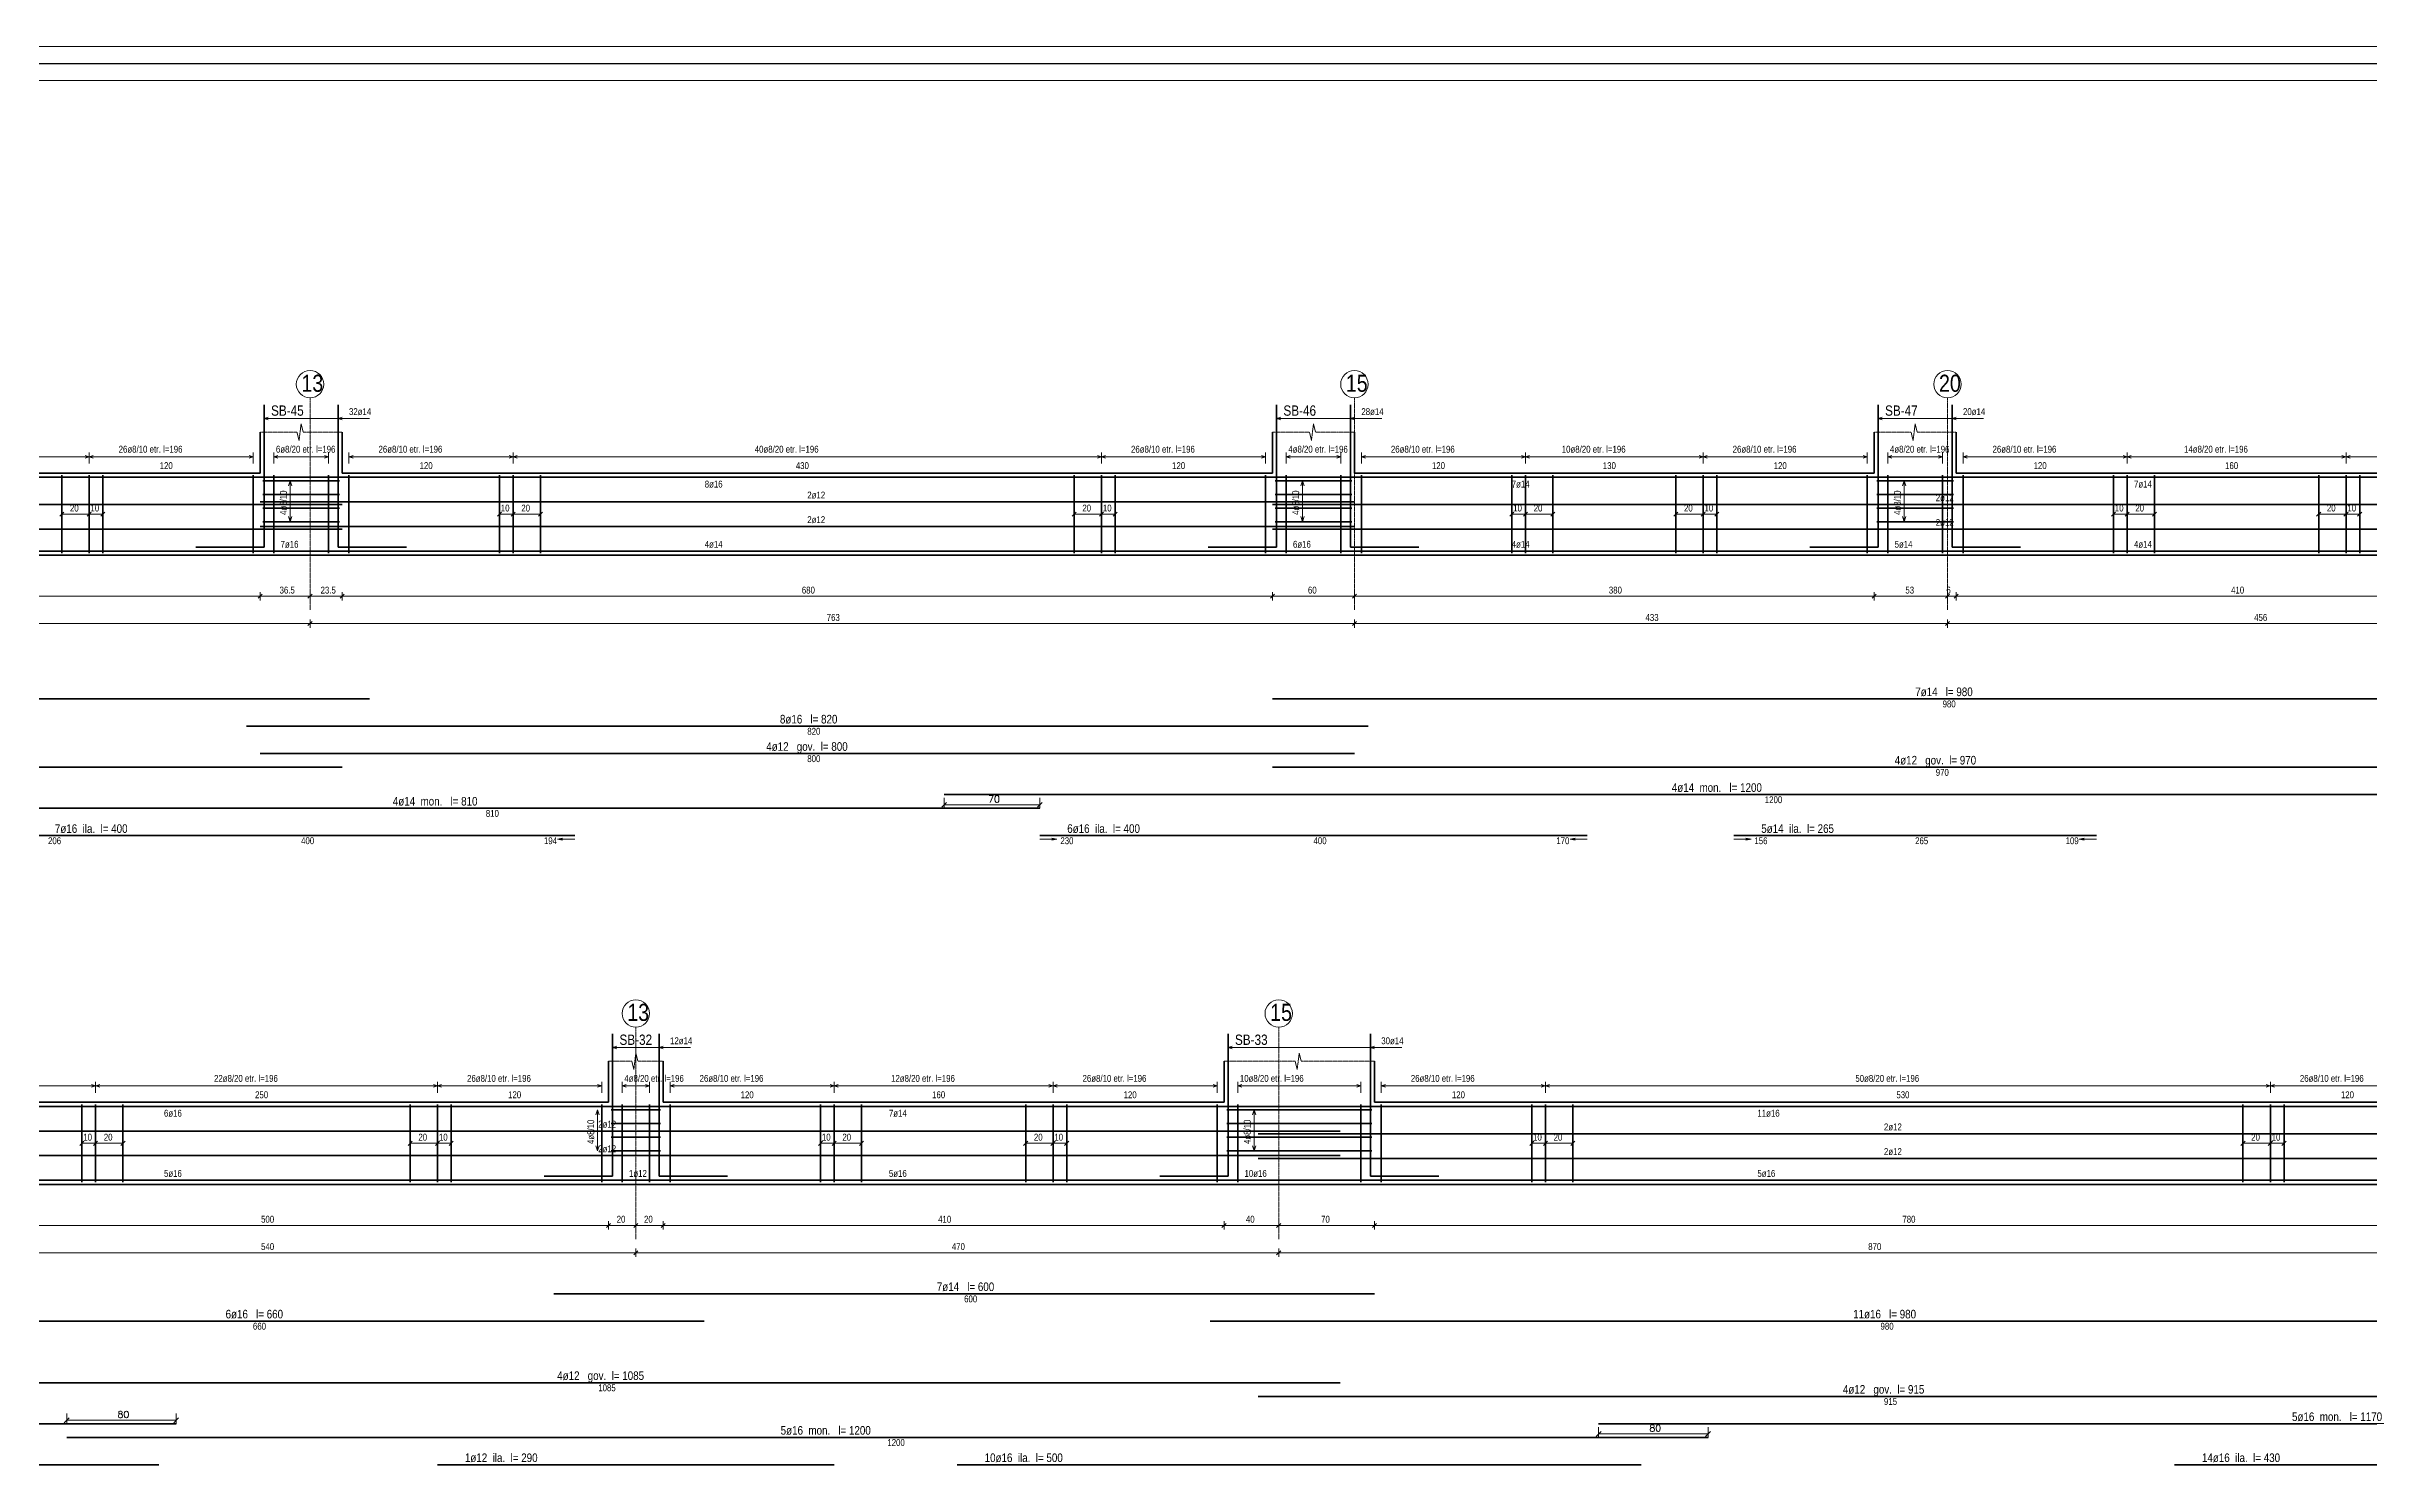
# Model space of a CAD drawing. Header units: millimetres. Extents: x -267 to 94375, y 6431 to 10838.
# Drawn here: x 15803 to 19200, y 8657 to 10732 of the extents above; entities that cross this region are included whole.
import ezdxf

# ---------------------------------------------------------------- set-up
doc = ezdxf.new("R2010")
doc.units = ezdxf.units.MM
doc.header["$LTSCALE"] = 0.0001
doc.linetypes.add('DASHED', pattern=[19.05, 12.7, -6.35])
for name, color, linetype, lineweight in [('AKS BALONU (BEYKENT)', 7, 'Continuous', 20), ('AKS CIZGISI (BEYKENT)', 252, 'DASHED', 20), ('AKS NO (BEYKENT)', 3, 'Continuous', 20), ('DIM_LAY', 8, 'Continuous', 20), ('DONATI (BEYKENT)', 4, 'Continuous', 35), ('DONATI YAZISI (BEYKENT)', 3, 'Continuous', 20), ('FILIZ (BEYKENT)', 60, 'Continuous', 20), ('I.DONATI OKU (BEYKENT)', 160, 'Continuous', 20), ('KESIT SINIRI (BEYKENT)', 241, 'DASHED', 20), ('KOLON ISMI (BEYKENT)', 91, 'Continuous', 20), ('OLCU (BEYKENT)', 14, 'Continuous', 20), ('OLCU YAZISI (BEYKENT)', 7, 'Continuous', 20), ('REBAR_DET2', 1, 'Continuous', 20), ('SHEETSUMMARY-50', 152, 'Continuous', 20), ('SheetView', 40, 'Continuous', 20), ('SheetViewOut', 231, 'Continuous', 20), ('TEMEL (BEYKENT)', 2, 'Continuous', 35)]:
    doc.layers.add(name, color=color, linetype=linetype, lineweight=lineweight)
doc.styles.add('OLCU (BEYKENT)', font='')
doc.styles.add('stastyle', font='RomanSTA.ttf')
doc.styles.add('YAZI (BEYKENT)', font='')
doc.styles.get('OLCU (BEYKENT)').set_extended_font_data('Bahnschrift Light Condensed')
doc.styles.get('YAZI (BEYKENT)').set_extended_font_data('Bahnschrift Light Condensed')

msp = doc.modelspace()

# ---------------------------------------------------------------- linework, layer by layer
at = {"layer": 'AKS BALONU (BEYKENT)'}
for centre in [(16188.31, 10237.83), (17715.45, 10237.83), (18582.79, 10237.83), (16664.79, 9317.83), (17604.79, 9317.83)]:
    msp.add_circle(centre, 20, dxfattribs=at)
at = {"layer": 'AKS CIZGISI (BEYKENT)'}
for p, q in [((16188.31, 10217.83), (16188.31, 9907.83)), ((17715.45, 10217.83), (17715.45, 9907.83)), ((18582.79, 10217.83), (18582.79, 9907.83)), ((16664.79, 9297.83), (16664.79, 8987.83)), ((17604.79, 9297.83), (17604.79, 8987.83))]:
    msp.add_line(p, q, dxfattribs=at)
at = {"layer": 'DONATI (BEYKENT)'}
for p, q in [((16121.31, 9999.83), (16121.31, 10207.83)), ((16229.31, 9999.83), (16229.31, 10207.83)), ((17601.65, 9999.83), (17601.65, 10207.83)), ((17709.65, 9999.83), (17709.65, 10207.83)), ((18481.39, 9999.83), (18481.39, 10207.83)), ((18589.39, 9999.83), (18589.39, 10207.83)), ((9211.45, 10101.83), (21985.44, 10101.83)), ((15825.31, 10104.83), (15825.31, 9990.83)), ((15865.31, 10104.83), (15865.31, 9990.83)), ((15885.31, 10104.83), (15885.31, 9990.83)), ((16105.31, 10104.83), (16105.31, 9990.83)), ((16119.31, 10096.83), (16231.31, 10096.83)), ((16135.31, 10104.83), (16135.31, 9990.83)), ((16215.31, 10104.83), (16215.31, 9990.83)), ((16245.31, 10104.83), (16245.31, 9990.83)), ((16465.31, 10104.83), (16465.31, 9990.83)), ((16485.31, 10104.83), (16485.31, 9990.83)), ((16525.31, 10104.83), (16525.31, 9990.83)), ((17305.65, 10104.83), (17305.65, 9990.83)), ((17345.65, 10104.83), (17345.65, 9990.83)), ((17365.65, 10104.83), (17365.65, 9990.83)), ((17585.65, 10104.83), (17585.65, 9990.83)), ((17599.65, 10096.83), (17711.65, 10096.83)), ((17615.65, 10104.83), (17615.65, 9990.83)), ((17695.65, 10104.83), (17695.65, 9990.83)), ((17725.65, 10104.83), (17725.65, 9990.83)), ((17945.65, 10104.83), (17945.65, 9990.83)), ((17965.65, 10104.83), (17965.65, 9990.83)), ((18005.65, 10104.83), (18005.65, 9990.83)), ((18185.39, 10104.83), (18185.39, 9990.83)), ((18225.39, 10104.83), (18225.39, 9990.83)), ((18245.39, 10104.83), (18245.39, 9990.83)), ((18465.39, 10104.83), (18465.39, 9990.83)), ((18479.39, 10096.83), (18591.39, 10096.83)), ((18495.39, 10104.83), (18495.39, 9990.83)), ((18575.39, 10104.83), (18575.39, 9990.83)), ((18605.39, 10104.83), (18605.39, 9990.83)), ((18825.39, 10104.83), (18825.39, 9990.83)), ((18845.39, 10104.83), (18845.39, 9990.83)), ((18885.39, 10104.83), (18885.39, 9990.83)), ((19125.45, 10104.83), (19125.45, 9990.83)), ((19165.45, 10104.83), (19165.45, 9990.83)), ((19185.45, 10104.83), (19185.45, 9990.83)), ((14165.65, 10061.83), (16235.31, 10061.83)), ((16115.31, 10065.83), (17715.65, 10065.83)), ((16119.31, 10076.83), (16231.31, 10076.83)), ((16119.31, 10056.83), (16231.31, 10056.83)), ((17595.65, 10061.83), (19535.45, 10061.83)), ((17599.65, 10076.83), (17711.65, 10076.83)), ((17599.65, 10056.83), (17711.65, 10056.83)), ((18479.39, 10076.83), (18591.39, 10076.83)), ((18479.39, 10056.83), (18591.39, 10056.83)), ((14165.65, 10025.83), (16235.31, 10025.83)), ((16115.31, 10029.83), (17715.65, 10029.83)), ((16119.31, 10036.83), (16231.31, 10036.83)), ((17595.65, 10025.83), (19535.45, 10025.83)), ((17599.65, 10036.83), (17711.65, 10036.83)), ((18479.39, 10036.83), (18591.39, 10036.83)), ((9211.45, 9993.83), (21985.44, 9993.83)), ((16021.31, 9999.83), (16121.31, 9999.83)), ((16329.31, 9999.83), (16229.31, 9999.83)), ((17501.65, 9999.83), (17601.65, 9999.83)), ((17809.65, 9999.83), (17709.65, 9999.83)), ((18381.39, 9999.83), (18481.39, 9999.83)), ((18689.39, 9999.83), (18589.39, 9999.83)), ((14165.65, 9777.83), (16275.31, 9777.83)), ((17595.65, 9777.83), (19555.45, 9777.83)), ((16095.31, 9737.83), (17735.65, 9737.83)), ((16115.31, 9697.83), (17715.65, 9697.83)), ((14165.65, 9677.83), (16235.31, 9677.83)), ((17595.65, 9677.83), (19535.45, 9677.83)), ((15635.23, 9617.83), (17255.57, 9617.83)), ((17115.57, 9637.83), (19515.57, 9637.83)), ((15775.23, 9577.83), (16575.4, 9577.83)), ((17255.57, 9577.83), (18055.73, 9577.83)), ((18270.38, 9577.83), (18800.41, 9577.83)), ((16630.79, 9079.83), (16630.79, 9287.83)), ((16698.79, 9079.83), (16698.79, 9287.83)), ((17530.79, 9079.83), (17530.79, 9287.83)), ((17738.79, 9079.83), (17738.79, 9287.83)), ((9211.45, 9181.83), (21874.78, 9181.83)), ((15854.79, 9184.83), (15854.79, 9070.83)), ((15874.79, 9184.83), (15874.79, 9070.83)), ((15914.79, 9184.83), (15914.79, 9070.83)), ((16334.79, 9184.83), (16334.79, 9070.83)), ((16374.79, 9184.83), (16374.79, 9070.83)), ((16394.79, 9184.83), (16394.79, 9070.83)), ((16614.79, 9184.83), (16614.79, 9070.83)), ((16628.79, 9176.83), (16700.79, 9176.83)), ((16644.79, 9184.83), (16644.79, 9070.83)), ((16684.79, 9184.83), (16684.79, 9070.83)), ((16714.79, 9184.83), (16714.79, 9070.83)), ((16934.79, 9184.83), (16934.79, 9070.83)), ((16954.79, 9184.83), (16954.79, 9070.83)), ((16994.79, 9184.83), (16994.79, 9070.83)), ((17234.79, 9184.83), (17234.79, 9070.83)), ((17274.79, 9184.83), (17274.79, 9070.83)), ((17294.79, 9184.83), (17294.79, 9070.83)), ((17514.79, 9184.83), (17514.79, 9070.83)), ((17528.79, 9176.83), (17740.79, 9176.83)), ((17544.79, 9184.83), (17544.79, 9070.83)), ((17724.79, 9184.83), (17724.79, 9070.83)), ((17754.79, 9184.83), (17754.79, 9070.83)), ((17974.79, 9184.83), (17974.79, 9070.83)), ((17994.79, 9184.83), (17994.79, 9070.83)), ((18034.79, 9184.83), (18034.79, 9070.83)), ((19014.79, 9184.83), (19014.79, 9070.83)), ((19054.79, 9184.83), (19054.79, 9070.83)), ((19074.79, 9184.83), (19074.79, 9070.83)), ((15524.79, 9145.83), (17694.79, 9145.83)), ((16628.79, 9156.83), (16700.79, 9156.83)), ((17528.79, 9156.83), (17740.79, 9156.83)), ((17574.79, 9141.83), (19404.79, 9141.83)), ((15524.79, 9109.83), (17694.79, 9109.83)), ((16628.79, 9136.83), (16700.79, 9136.83)), ((16628.79, 9116.83), (16700.79, 9116.83)), ((17528.79, 9136.83), (17740.79, 9136.83)), ((17528.79, 9116.83), (17740.79, 9116.83)), ((17574.79, 9105.83), (19404.79, 9105.83)), ((9211.45, 9073.83), (21874.78, 9073.83)), ((16530.79, 9079.83), (16630.79, 9079.83)), ((16798.79, 9079.83), (16698.79, 9079.83)), ((17430.79, 9079.83), (17530.79, 9079.83)), ((17838.79, 9079.83), (17738.79, 9079.83)), ((16544.79, 8907.83), (17744.79, 8907.83)), ((15444.99, 8867.83), (16764.79, 8867.83)), ((17504.79, 8867.83), (19464.79, 8867.83)), ((15524.79, 8777.83), (17694.79, 8777.83)), ((17574.79, 8757.83), (19404.79, 8757.83)), ((13592.54, 8717.83), (15992.54, 8717.83)), ((15832.54, 8697.83), (18232.54, 8697.83)), ((18072.54, 8717.83), (20412.44, 8717.83)), ((15202.34, 8657.83), (15967.24, 8657.83)), ((16374.79, 8657.83), (16954.79, 8657.83)), ((17134.79, 8657.83), (18134.79, 8657.83)), ((18914.79, 8657.83), (19774.79, 8657.83))]:
    msp.add_line(p, q, dxfattribs=at)
at = {"layer": 'I.DONATI OKU (BEYKENT)'}
for p, q in [((16121.31, 10187.83), (16127.31, 10189.83)), ((16121.31, 10187.83), (16275.31, 10187.83)), ((16121.31, 10187.83), (16127.31, 10185.83)), ((16229.31, 10187.83), (16235.31, 10189.83)), ((16229.31, 10187.83), (16235.31, 10185.83)), ((17601.65, 10187.83), (17607.65, 10189.83)), ((17601.65, 10187.83), (17755.65, 10187.83)), ((17601.65, 10187.83), (17607.65, 10185.83)), ((17709.65, 10187.83), (17715.65, 10189.83)), ((17709.65, 10187.83), (17715.65, 10185.83)), ((18481.39, 10187.83), (18487.39, 10189.83)), ((18481.39, 10187.83), (18635.39, 10187.83)), ((18481.39, 10187.83), (18487.39, 10185.83)), ((18589.39, 10187.83), (18595.39, 10189.83)), ((18589.39, 10187.83), (18595.39, 10185.83)), ((15165.31, 10131.83), (16105.31, 10131.83)), ((15859.31, 10133.83), (15871.31, 10129.83)), ((15859.31, 10129.83), (15871.31, 10133.83)), ((15865.31, 10137.83), (15865.31, 10121.83)), ((16105.31, 10131.83), (16099.31, 10133.83)), ((16105.31, 10131.83), (16099.31, 10129.83)), ((16105.31, 10137.83), (16105.31, 10121.83)), ((16135.31, 10137.83), (16135.31, 10121.83)), ((16135.31, 10131.83), (16141.31, 10133.83)), ((16135.31, 10131.83), (16215.31, 10131.83)), ((16135.31, 10131.83), (16141.31, 10129.83)), ((16215.31, 10131.83), (16209.31, 10133.83)), ((16215.31, 10131.83), (16209.31, 10129.83)), ((16215.31, 10137.83), (16215.31, 10121.83)), ((16245.31, 10137.83), (16245.31, 10121.83)), ((16245.31, 10131.83), (16251.31, 10133.83)), ((16245.31, 10131.83), (17585.65, 10131.83)), ((16245.31, 10131.83), (16251.31, 10129.83)), ((16479.31, 10133.83), (16491.31, 10129.83)), ((16479.31, 10129.83), (16491.31, 10133.83)), ((16485.31, 10137.83), (16485.31, 10121.83)), ((17339.65, 10133.83), (17351.65, 10129.83)), ((17339.65, 10129.83), (17351.65, 10133.83)), ((17345.65, 10137.83), (17345.65, 10121.83)), ((17585.65, 10131.83), (17579.65, 10133.83)), ((17585.65, 10131.83), (17579.65, 10129.83)), ((17585.65, 10137.83), (17585.65, 10121.83)), ((17615.65, 10137.83), (17615.65, 10121.83)), ((17615.65, 10131.83), (17621.65, 10133.83)), ((17615.65, 10131.83), (17695.65, 10131.83)), ((17615.65, 10131.83), (17621.65, 10129.83)), ((17695.65, 10131.83), (17689.65, 10133.83)), ((17695.65, 10131.83), (17689.65, 10129.83)), ((17695.65, 10137.83), (17695.65, 10121.83)), ((17725.65, 10137.83), (17725.65, 10121.83)), ((17725.65, 10131.83), (17731.65, 10133.83)), ((17725.65, 10131.83), (18465.39, 10131.83)), ((17725.65, 10131.83), (17731.65, 10129.83)), ((17959.65, 10133.83), (17971.65, 10129.83)), ((17959.65, 10129.83), (17971.65, 10133.83)), ((17965.65, 10137.83), (17965.65, 10121.83)), ((18219.39, 10133.83), (18231.39, 10129.83)), ((18219.39, 10129.83), (18231.39, 10133.83)), ((18225.39, 10137.83), (18225.39, 10121.83)), ((18465.39, 10131.83), (18459.39, 10133.83)), ((18465.39, 10131.83), (18459.39, 10129.83)), ((18465.39, 10137.83), (18465.39, 10121.83)), ((18495.39, 10137.83), (18495.39, 10121.83)), ((18495.39, 10131.83), (18501.39, 10133.83)), ((18495.39, 10131.83), (18575.39, 10131.83)), ((18495.39, 10131.83), (18501.39, 10129.83)), ((18575.39, 10131.83), (18569.39, 10133.83)), ((18575.39, 10131.83), (18569.39, 10129.83)), ((18575.39, 10137.83), (18575.39, 10121.83)), ((18605.39, 10137.83), (18605.39, 10121.83)), ((18605.39, 10131.83), (18611.39, 10133.83)), ((18605.39, 10131.83), (19405.45, 10131.83)), ((18605.39, 10131.83), (18611.39, 10129.83)), ((18839.39, 10133.83), (18851.39, 10129.83)), ((18839.39, 10129.83), (18851.39, 10133.83)), ((18845.39, 10137.83), (18845.39, 10121.83)), ((19159.45, 10133.83), (19171.45, 10129.83)), ((19159.45, 10129.83), (19171.45, 10133.83)), ((19165.45, 10137.83), (19165.45, 10121.83)), ((16159.31, 10096.83), (16156.81, 10089.33)), ((16159.31, 10096.83), (16159.31, 10036.83)), ((16159.31, 10096.83), (16161.81, 10089.33)), ((17639.65, 10096.83), (17637.15, 10089.33)), ((17639.65, 10096.83), (17639.65, 10036.83)), ((17639.65, 10096.83), (17642.15, 10089.33)), ((18519.39, 10096.83), (18516.89, 10089.33)), ((18519.39, 10096.83), (18519.39, 10036.83)), ((18519.39, 10096.83), (18521.89, 10089.33)), ((16159.31, 10036.83), (16156.81, 10044.33)), ((16159.31, 10036.83), (16161.81, 10044.33)), ((17639.65, 10036.83), (17637.15, 10044.33)), ((17639.65, 10036.83), (17642.15, 10044.33)), ((18519.39, 10036.83), (18516.89, 10044.33)), ((18519.39, 10036.83), (18521.89, 10044.33)), ((16630.79, 9267.83), (16636.79, 9269.83)), ((16630.79, 9267.83), (16744.79, 9267.83)), ((16630.79, 9267.83), (16636.79, 9265.83)), ((16698.79, 9267.83), (16704.79, 9269.83)), ((16698.79, 9267.83), (16704.79, 9265.83)), ((17530.79, 9267.83), (17536.79, 9269.83)), ((17530.79, 9267.83), (17784.79, 9267.83)), ((17530.79, 9267.83), (17536.79, 9265.83)), ((17738.79, 9267.83), (17744.79, 9269.83)), ((17738.79, 9267.83), (17744.79, 9265.83)), ((15634.79, 9211.83), (16614.79, 9211.83)), ((15868.79, 9213.83), (15880.79, 9209.83)), ((15868.79, 9209.83), (15880.79, 9213.83)), ((15874.79, 9217.83), (15874.79, 9201.83)), ((16368.79, 9213.83), (16380.79, 9209.83)), ((16368.79, 9209.83), (16380.79, 9213.83)), ((16374.79, 9217.83), (16374.79, 9201.83)), ((16614.79, 9211.83), (16608.79, 9213.83)), ((16614.79, 9211.83), (16608.79, 9209.83)), ((16614.79, 9217.83), (16614.79, 9201.83)), ((16644.79, 9217.83), (16644.79, 9201.83)), ((16644.79, 9211.83), (16650.79, 9213.83)), ((16644.79, 9211.83), (16684.79, 9211.83)), ((16644.79, 9211.83), (16650.79, 9209.83)), ((16684.79, 9211.83), (16678.79, 9213.83)), ((16684.79, 9211.83), (16678.79, 9209.83)), ((16684.79, 9217.83), (16684.79, 9201.83)), ((16714.79, 9217.83), (16714.79, 9201.83)), ((16714.79, 9211.83), (16720.79, 9213.83)), ((16714.79, 9211.83), (17514.79, 9211.83)), ((16714.79, 9211.83), (16720.79, 9209.83)), ((16948.79, 9213.83), (16960.79, 9209.83)), ((16948.79, 9209.83), (16960.79, 9213.83)), ((16954.79, 9217.83), (16954.79, 9201.83)), ((17268.79, 9213.83), (17280.79, 9209.83)), ((17268.79, 9209.83), (17280.79, 9213.83)), ((17274.79, 9217.83), (17274.79, 9201.83)), ((17514.79, 9211.83), (17508.79, 9213.83)), ((17514.79, 9211.83), (17508.79, 9209.83)), ((17514.79, 9217.83), (17514.79, 9201.83)), ((17544.79, 9217.83), (17544.79, 9201.83)), ((17544.79, 9211.83), (17550.79, 9213.83)), ((17544.79, 9211.83), (17724.79, 9211.83)), ((17544.79, 9211.83), (17550.79, 9209.83)), ((17724.79, 9211.83), (17718.79, 9213.83)), ((17724.79, 9211.83), (17718.79, 9209.83)), ((17724.79, 9217.83), (17724.79, 9201.83)), ((17754.79, 9217.83), (17754.79, 9201.83)), ((17754.79, 9211.83), (17760.79, 9213.83)), ((17754.79, 9211.83), (19294.79, 9211.83)), ((17754.79, 9211.83), (17760.79, 9209.83)), ((17988.79, 9213.83), (18000.79, 9209.83)), ((17988.79, 9209.83), (18000.79, 9213.83)), ((17994.79, 9217.83), (17994.79, 9201.83)), ((19048.79, 9213.83), (19060.79, 9209.83)), ((19048.79, 9209.83), (19060.79, 9213.83)), ((19054.79, 9217.83), (19054.79, 9201.83)), ((16608.79, 9176.83), (16606.29, 9169.33)), ((16608.79, 9176.83), (16608.79, 9116.83)), ((16608.79, 9176.83), (16611.29, 9169.33)), ((17568.79, 9176.83), (17566.29, 9169.33)), ((17568.79, 9176.83), (17568.79, 9116.83)), ((17568.79, 9176.83), (17571.29, 9169.33)), ((16608.79, 9116.83), (16606.29, 9124.33)), ((16608.79, 9116.83), (16611.29, 9124.33)), ((17568.79, 9116.83), (17566.29, 9124.33)), ((17568.79, 9116.83), (17571.29, 9124.33))]:
    msp.add_line(p, q, dxfattribs=at)
at = {"layer": 'KESIT SINIRI (BEYKENT)'}
for p, q in [((16115.31, 10167.83), (16169.31, 10167.83)), ((16169.31, 10167.83), (16172.31, 10155.83)), ((16172.31, 10155.83), (16175.31, 10179.83)), ((16175.31, 10179.83), (16178.31, 10167.83)), ((16178.31, 10167.83), (16235.31, 10167.83)), ((17595.65, 10167.83), (17649.65, 10167.83)), ((17649.65, 10167.83), (17652.65, 10155.83)), ((17652.65, 10155.83), (17655.65, 10179.83)), ((17655.65, 10179.83), (17658.65, 10167.83)), ((17658.65, 10167.83), (17715.65, 10167.83)), ((18475.39, 10167.83), (18529.39, 10167.83)), ((18529.39, 10167.83), (18532.39, 10155.83)), ((18532.39, 10155.83), (18535.39, 10179.83)), ((18535.39, 10179.83), (18538.39, 10167.83)), ((18538.39, 10167.83), (18595.39, 10167.83)), ((16624.79, 9247.83), (16658.79, 9247.83)), ((16658.79, 9247.83), (16661.79, 9235.83)), ((16661.79, 9235.83), (16664.79, 9259.83)), ((16664.79, 9259.83), (16667.79, 9247.83)), ((16667.79, 9247.83), (16704.79, 9247.83)), ((17524.79, 9247.83), (17628.79, 9247.83)), ((17628.79, 9247.83), (17631.79, 9235.83)), ((17631.79, 9235.83), (17634.79, 9259.83)), ((17634.79, 9259.83), (17637.79, 9247.83)), ((17637.79, 9247.83), (17744.79, 9247.83))]:
    msp.add_line(p, q, dxfattribs=at)
at = {"layer": 'OLCU (BEYKENT)'}
for p, q in [((15828.31, 10050.83), (15822.31, 10044.83)), ((15825.31, 10053.83), (15825.31, 10041.83)), ((15825.31, 10047.83), (15885.31, 10047.83)), ((15868.31, 10050.83), (15862.31, 10044.83)), ((15865.31, 10053.83), (15865.31, 10041.83)), ((15882.31, 10044.83), (15888.31, 10050.83)), ((16468.31, 10050.83), (16462.31, 10044.83)), ((16465.31, 10053.83), (16465.31, 10041.83)), ((16465.31, 10047.83), (16525.31, 10047.83)), ((16488.31, 10050.83), (16482.31, 10044.83)), ((16485.31, 10053.83), (16485.31, 10041.83)), ((16522.31, 10044.83), (16528.31, 10050.83)), ((17308.65, 10050.83), (17302.65, 10044.83)), ((17305.65, 10053.83), (17305.65, 10041.83)), ((17305.65, 10047.83), (17365.65, 10047.83)), ((17348.65, 10050.83), (17342.65, 10044.83)), ((17345.65, 10053.83), (17345.65, 10041.83)), ((17362.65, 10044.83), (17368.65, 10050.83)), ((17948.65, 10050.83), (17942.65, 10044.83)), ((17945.65, 10053.83), (17945.65, 10041.83)), ((17945.65, 10047.83), (18005.65, 10047.83)), ((17968.65, 10050.83), (17962.65, 10044.83)), ((17965.65, 10053.83), (17965.65, 10041.83)), ((18002.65, 10044.83), (18008.65, 10050.83)), ((18188.39, 10050.83), (18182.39, 10044.83)), ((18185.39, 10053.83), (18185.39, 10041.83)), ((18185.39, 10047.83), (18245.39, 10047.83)), ((18228.39, 10050.83), (18222.39, 10044.83)), ((18225.39, 10053.83), (18225.39, 10041.83)), ((18242.39, 10044.83), (18248.39, 10050.83)), ((18828.39, 10050.83), (18822.39, 10044.83)), ((18825.39, 10053.83), (18825.39, 10041.83)), ((18825.39, 10047.83), (18885.39, 10047.83)), ((18848.39, 10050.83), (18842.39, 10044.83)), ((18845.39, 10053.83), (18845.39, 10041.83)), ((18882.39, 10044.83), (18888.39, 10050.83)), ((19128.45, 10050.83), (19122.45, 10044.83)), ((19125.45, 10053.83), (19125.45, 10041.83)), ((19125.45, 10047.83), (19185.45, 10047.83)), ((19168.45, 10050.83), (19162.45, 10044.83)), ((19165.45, 10053.83), (19165.45, 10041.83)), ((19182.45, 10044.83), (19188.45, 10050.83)), ((14285.65, 9927.83), (17715.45, 9927.83)), ((16118.31, 9930.83), (16112.31, 9924.83)), ((16115.31, 9933.83), (16115.31, 9921.83)), ((16191.31, 9930.83), (16185.31, 9924.83)), ((16188.31, 9933.83), (16188.31, 9921.83)), ((16238.31, 9930.83), (16232.31, 9924.83)), ((16235.31, 9933.83), (16235.31, 9921.83)), ((17598.65, 9930.83), (17592.65, 9924.83)), ((17595.65, 9933.83), (17595.65, 9921.83)), ((17718.65, 9930.83), (17712.65, 9924.83)), ((17715.65, 9933.83), (17715.65, 9921.83)), ((17715.65, 9927.83), (21285.45, 9927.83)), ((18478.39, 9930.83), (18472.39, 9924.83)), ((18475.39, 9933.83), (18475.39, 9921.83)), ((18585.79, 9930.83), (18579.79, 9924.83)), ((18582.79, 9933.83), (18582.79, 9921.83)), ((18598.39, 9930.83), (18592.39, 9924.83)), ((18595.39, 9933.83), (18595.39, 9921.83)), ((9205.45, 9887.83), (21987.44, 9887.83)), ((16191.31, 9890.83), (16185.31, 9884.83)), ((16188.31, 9893.83), (16188.31, 9881.83)), ((17718.45, 9890.83), (17712.45, 9884.83)), ((17715.45, 9893.83), (17715.45, 9881.83)), ((18585.79, 9890.83), (18579.79, 9884.83)), ((18582.79, 9893.83), (18582.79, 9881.83)), ((17112.03, 9619.29), (17119.09, 9626.37)), ((17115.57, 9617.83), (17115.56, 9632.83)), ((17115.57, 9622.83), (17255.57, 9622.83)), ((17252.03, 9619.29), (17259.09, 9626.37)), ((17255.57, 9617.83), (17255.56, 9632.83)), ((15857.79, 9130.83), (15851.79, 9124.83)), ((15854.79, 9133.83), (15854.79, 9121.83)), ((15854.79, 9127.83), (15914.79, 9127.83)), ((15877.79, 9130.83), (15871.79, 9124.83)), ((15874.79, 9133.83), (15874.79, 9121.83)), ((15911.79, 9124.83), (15917.79, 9130.83)), ((16337.79, 9130.83), (16331.79, 9124.83)), ((16334.79, 9133.83), (16334.79, 9121.83)), ((16334.79, 9127.83), (16394.79, 9127.83)), ((16377.79, 9130.83), (16371.79, 9124.83)), ((16374.79, 9133.83), (16374.79, 9121.83)), ((16391.79, 9124.83), (16397.79, 9130.83)), ((16937.79, 9130.83), (16931.79, 9124.83)), ((16934.79, 9133.83), (16934.79, 9121.83)), ((16934.79, 9127.83), (16994.79, 9127.83)), ((16957.79, 9130.83), (16951.79, 9124.83)), ((16954.79, 9133.83), (16954.79, 9121.83)), ((16991.79, 9124.83), (16997.79, 9130.83)), ((17237.79, 9130.83), (17231.79, 9124.83)), ((17234.79, 9133.83), (17234.79, 9121.83)), ((17234.79, 9127.83), (17294.79, 9127.83)), ((17277.79, 9130.83), (17271.79, 9124.83)), ((17274.79, 9133.83), (17274.79, 9121.83)), ((17291.79, 9124.83), (17297.79, 9130.83)), ((17977.79, 9130.83), (17971.79, 9124.83)), ((17974.79, 9133.83), (17974.79, 9121.83)), ((17974.79, 9127.83), (18034.79, 9127.83)), ((17997.79, 9130.83), (17991.79, 9124.83)), ((17994.79, 9133.83), (17994.79, 9121.83)), ((18031.79, 9124.83), (18037.79, 9130.83)), ((19017.79, 9130.83), (19011.79, 9124.83)), ((19014.79, 9133.83), (19014.79, 9121.83)), ((19014.79, 9127.83), (19074.79, 9127.83)), ((19057.79, 9130.83), (19051.79, 9124.83)), ((19054.79, 9133.83), (19054.79, 9121.83)), ((19071.79, 9124.83), (19077.79, 9130.83)), ((14174.99, 9007.83), (17524.79, 9007.83)), ((16627.79, 9010.83), (16621.79, 9004.83)), ((16624.79, 9013.83), (16624.79, 9001.83)), ((16667.79, 9010.83), (16661.79, 9004.83)), ((16664.79, 9013.83), (16664.79, 9001.83)), ((16707.79, 9010.83), (16701.79, 9004.83)), ((16704.79, 9013.83), (16704.79, 9001.83)), ((17527.79, 9010.83), (17521.79, 9004.83)), ((17524.79, 9013.83), (17524.79, 9001.83)), ((17524.79, 9007.83), (20834.79, 9007.83)), ((17607.79, 9010.83), (17601.79, 9004.83)), ((17604.79, 9013.83), (17604.79, 9001.83)), ((17747.79, 9010.83), (17741.79, 9004.83)), ((17744.79, 9013.83), (17744.79, 9001.83)), ((9205.45, 8967.83), (21876.78, 8967.83)), ((16667.79, 8970.83), (16661.79, 8964.83)), ((16664.79, 8973.83), (16664.79, 8961.83)), ((17607.79, 8970.83), (17601.79, 8964.83)), ((17604.79, 8973.83), (17604.79, 8961.83)), ((15832.54, 8717.83), (15832.53, 8732.83)), ((15992.54, 8717.83), (15992.53, 8732.83)), ((15829.01, 8719.29), (15836.07, 8726.37)), ((15832.54, 8722.83), (15992.54, 8722.83)), ((15989.01, 8719.29), (15996.07, 8726.37)), ((18069.01, 8699.29), (18076.07, 8706.37)), ((18072.54, 8697.83), (18072.53, 8712.83)), ((18072.54, 8702.83), (18232.54, 8702.83)), ((18229.01, 8699.29), (18236.07, 8706.37)), ((18232.54, 8697.83), (18232.54, 8712.83))]:
    msp.add_line(p, q, dxfattribs=at)
at = {"layer": 'REBAR_DET2'}
for p, q in [((16550.4, 9572.83), (16557.75, 9574.29)), ((16575.4, 9572.83), (16550.4, 9572.83)), ((16550.4, 9572.83), (16557.75, 9571.37)), ((17255.57, 9572.83), (17280.57, 9572.83)), ((17280.57, 9572.83), (17273.21, 9574.29)), ((17280.57, 9572.83), (17273.21, 9571.37)), ((18030.73, 9572.83), (18038.09, 9574.29)), ((18055.73, 9572.83), (18030.73, 9572.83)), ((18030.73, 9572.83), (18038.09, 9571.37)), ((18270.38, 9572.83), (18295.38, 9572.83)), ((18295.38, 9572.83), (18288.02, 9574.29)), ((18295.38, 9572.83), (18288.02, 9571.37)), ((18775.41, 9572.83), (18782.76, 9574.29)), ((18800.41, 9572.83), (18775.41, 9572.83)), ((18775.41, 9572.83), (18782.76, 9571.37))]:
    msp.add_line(p, q, dxfattribs=at)
at = {"layer": 'SHEETSUMMARY-50', "const_width": 2, "flags": 128}
msp.add_lwpolyline([(9013.61, 6556.81), (39480.33, 6556.81), (39480.33, 10706.81), (9013.61, 10706.81)], close=True, dxfattribs=at)
at = {"layer": 'SheetView'}
msp.add_lwpolyline([(9038.61, 6581.81), (38855.33, 6581.81), (38855.33, 10681.81), (9038.61, 10681.81)], close=True, dxfattribs=at)
at = {"layer": 'SheetViewOut'}
msp.add_lwpolyline([(8988.61, 6531.81), (39505.33, 6531.81), (39505.33, 10731.81), (8988.61, 10731.81)], close=True, dxfattribs=at)
at = {"layer": 'TEMEL (BEYKENT)'}
for p, q in [((16115.31, 10107.83), (16115.31, 10167.83)), ((16235.31, 10167.83), (16235.31, 10107.83)), ((17595.65, 10107.83), (17595.65, 10167.83)), ((17715.65, 10167.83), (17715.65, 10107.83)), ((18475.39, 10107.83), (18475.39, 10167.83)), ((18595.39, 10167.83), (18595.39, 10107.83)), ((15155.31, 10107.83), (16115.31, 10107.83)), ((16235.31, 10107.83), (17595.65, 10107.83)), ((17715.65, 10107.83), (18475.39, 10107.83)), ((18595.39, 10107.83), (19415.45, 10107.83)), ((9205.45, 9987.83), (21987.44, 9987.83)), ((16624.79, 9187.83), (16624.79, 9247.83)), ((16704.79, 9247.83), (16704.79, 9187.83)), ((17524.79, 9187.83), (17524.79, 9247.83)), ((17744.79, 9247.83), (17744.79, 9187.83)), ((15624.79, 9187.83), (16624.79, 9187.83)), ((16704.79, 9187.83), (17524.79, 9187.83)), ((17744.79, 9187.83), (19304.79, 9187.83)), ((9205.45, 9067.83), (21876.78, 9067.83))]:
    msp.add_line(p, q, dxfattribs=at)

# ---------------------------------------------------------------- texts
at = {"layer": 'AKS NO (BEYKENT)', "style": 'YAZI (BEYKENT)'}
for s, p in [('13', (16175.81, 10226.83)), ('15', (17702.95, 10226.83)), ('20', (18570.29, 10226.83)), ('13', (16652.29, 9306.83)), ('15', (17592.29, 9306.83))]:
    msp.add_text(s, height=25, dxfattribs=at).set_placement(p)
at = {"layer": 'DIM_LAY', "style": 'stastyle'}
for s, p in [('70', (17179.87, 9626.33)), ('80', (15906.84, 8726.33)), ('80', (18146.84, 8706.33))]:
    msp.add_text(s, height=10, dxfattribs=at).set_placement(p)
at = {"layer": 'DONATI YAZISI (BEYKENT)', "style": 'YAZI (BEYKENT)'}
for s, height, p in [(' 26ø8/10 etr. l=196', 10, (15905.31, 10137.83)), (' 6ø8/20 etr. l=196', 10, (16135.31, 10137.83)), (' 26ø8/10 etr. l=196', 10, (16285.31, 10137.83)), (' 40ø8/20 etr. l=196', 10, (16835.48, 10137.83)), (' 26ø8/10 etr. l=196', 10, (17385.65, 10137.83)), (' 4ø8/20 etr. l=196', 10, (17615.65, 10137.83)), (' 26ø8/10 etr. l=196', 10, (17765.65, 10137.83)), (' 10ø8/20 etr. l=196', 10, (18015.52, 10137.83)), (' 26ø8/10 etr. l=196', 10, (18265.39, 10137.83)), (' 4ø8/20 etr. l=196', 10, (18495.39, 10137.83)), (' 26ø8/10 etr. l=196', 10, (18645.39, 10137.83)), (' 14ø8/20 etr. l=196', 10, (18925.42, 10137.83)), ('8ø16', 10, (16765.48, 10086.83)), ('7ø14', 10, (17945.52, 10086.83)), ('7ø14', 10, (18855.42, 10086.83)), ('2ø12', 10, (16915.48, 10070.83)), ('2ø12', 10, (18565.55, 10066.83)), ('2ø12', 10, (16915.48, 10034.83)), ('2ø12', 10, (18565.55, 10030.83)), ('7ø16', 10, (16145.31, 9998.83)), ('4ø14', 10, (16765.48, 9998.83)), ('6ø16', 10, (17625.65, 9998.83)), ('4ø14', 10, (17945.52, 9998.83)), ('5ø14', 10, (18505.39, 9998.83)), ('4ø14', 10, (18855.42, 9998.83)), ('7ø14   l= 980', 12.5, (18535.55, 9781.83)), ('8ø16   l= 820', 12.5, (16875.48, 9741.83)), ('4ø12   gov.  l= 800', 12.5, (16855.48, 9701.83)), ('4ø12   gov.  l= 970', 12.5, (18505.55, 9681.83)), (' 4ø14  mon.   l= 1200', 12.5, (18175.57, 9641.83)), (' 4ø14  mon.   l= 810', 12.5, (16305.4, 9621.83)), ('7ø16  ila.  l= 400', 12.5, (15815.23, 9581.83)), ('6ø16  ila.  l= 400', 12.5, (17295.57, 9581.83)), ('5ø14  ila.  l= 265', 12.5, (18310.38, 9581.83)), (' 22ø8/20 etr. l=196', 10, (16044.79, 9217.83)), (' 26ø8/10 etr. l=196', 10, (16414.79, 9217.83)), (' 4ø8/20 etr. l=196', 10, (16644.79, 9217.83)), (' 26ø8/10 etr. l=196', 10, (16754.79, 9217.83)), (' 12ø8/20 etr. l=196', 10, (17034.79, 9217.83)), (' 26ø8/10 etr. l=196', 10, (17314.79, 9217.83)), (' 10ø8/20 etr. l=196', 10, (17544.79, 9217.83)), (' 26ø8/10 etr. l=196', 10, (17794.79, 9217.83)), (' 50ø8/20 etr. l=196', 10, (18444.79, 9217.83)), (' 26ø8/10 etr. l=196', 10, (19094.79, 9217.83)), ('6ø16', 10, (15974.79, 9166.83)), ('7ø14', 10, (17034.79, 9166.83)), ('11ø16', 10, (18304.79, 9166.83)), ('2ø12', 10, (16609.79, 9150.83)), ('2ø12', 10, (18489.79, 9146.83)), ('2ø12', 10, (16609.79, 9114.83)), ('2ø12', 10, (18489.79, 9110.83)), ('5ø16', 10, (15974.79, 9078.83)), ('1ø12', 10, (16654.79, 9078.83)), ('5ø16', 10, (17034.79, 9078.83)), ('10ø16', 10, (17554.79, 9078.83)), ('5ø16', 10, (18304.79, 9078.83)), ('7ø14   l= 600', 12.5, (17104.79, 8911.83)), ('6ø16   l= 660', 12.5, (16064.89, 8871.83)), ('11ø16   l= 980', 12.5, (18444.79, 8871.83)), ('4ø12   gov.  l= 1085', 12.5, (16549.79, 8781.83)), ('4ø12   gov.  l= 915', 12.5, (18429.79, 8761.83)), (' 5ø16  mon.   l= 1170', 12.5, (19082.49, 8721.83)), (' 5ø16  mon.   l= 1200', 12.5, (16872.54, 8701.83)), ('1ø12  ila.  l= 290', 12.5, (16414.79, 8661.83)), ('10ø16  ila.  l= 500', 12.5, (17174.79, 8661.83)), ('14ø16  ila.  l= 430', 12.5, (18954.79, 8661.83))]:
    msp.add_text(s, height=height, dxfattribs=at).set_placement(p)
for p in [(16154.31, 10046.83), (17634.65, 10046.83), (18514.39, 10046.83), (16603.79, 9126.83), (17563.79, 9126.83)]:
    msp.add_text('4ø8/10', height=10, rotation=90, dxfattribs=at).set_placement(p)
at = {"layer": 'FILIZ (BEYKENT)', "style": 'YAZI (BEYKENT)'}
for s, p in [('32ø14', (16245.31, 10192.83)), ('28ø14', (17725.65, 10192.83)), ('20ø14', (18605.39, 10192.83)), ('12ø14', (16714.79, 9272.83)), ('30ø14', (17754.79, 9272.83))]:
    msp.add_text(s, height=10, dxfattribs=at).set_placement(p)
at = {"layer": 'KOLON ISMI (BEYKENT)', "style": 'YAZI (BEYKENT)'}
for s, p in [('SB-45', (16131.31, 10191.83)), ('SB-46', (17611.65, 10191.83)), ('SB-47', (18491.39, 10191.83)), ('SB-32', (16640.79, 9271.83)), ('SB-33', (17540.79, 9271.83))]:
    msp.add_text(s, height=15, dxfattribs=at).set_placement(p)
at = {"layer": 'OLCU YAZISI (BEYKENT)', "style": 'OLCU (BEYKENT)'}
for s, p in [(' 120', (15965.31, 10113.83)), (' 120', (16345.31, 10113.83)), (' 430', (16895.48, 10113.83)), (' 120', (17445.65, 10113.83)), (' 120', (17825.65, 10113.83)), (' 130', (18075.52, 10113.83)), (' 120', (18325.39, 10113.83)), (' 120', (18705.39, 10113.83)), (' 160', (18985.42, 10113.83)), ('20', (15837.31, 10051.83)), ('10', (15867.31, 10051.83)), ('10', (16467.31, 10051.83)), ('20', (16497.31, 10051.83)), ('20', (17317.65, 10051.83)), ('10', (17347.65, 10051.83)), ('10', (17947.65, 10051.83)), ('20', (17977.65, 10051.83)), ('20', (18197.39, 10051.83)), ('10', (18227.39, 10051.83)), ('10', (18827.39, 10051.83)), ('20', (18857.39, 10051.83)), ('20', (19137.45, 10051.83)), ('10', (19167.45, 10051.83)), ('36.5', (16143.81, 9931.83)), ('23.5', (16203.81, 9931.83)), ('680', (16907.48, 9931.83)), ('60', (17647.55, 9931.83)), ('380', (18087.52, 9931.83)), ('53', (18521.09, 9931.83)), ('6', (18581.09, 9931.83)), ('410', (18997.42, 9931.83)), ('763', (16943.88, 9891.83)), ('433', (18141.12, 9891.83)), ('456', (19031.12, 9891.83)), ('980', (18575.55, 9765.33)), ('820', (16915.48, 9725.33)), ('800', (16915.48, 9685.33)), ('970', (18565.55, 9665.33)), ('810', (16445.4, 9605.33)), ('1200', (18315.57, 9625.33)), ('206', (15805.23, 9565.33)), ('400', (16175.31, 9565.33)), ('194', (16530.4, 9565.33)), ('230', (17285.57, 9565.33)), ('400', (17655.65, 9565.33)), ('170', (18010.73, 9565.33)), ('156', (18300.38, 9565.33)), ('265', (18535.39, 9565.33)), ('109', (18755.41, 9565.33)), (' 250', (16104.79, 9193.83)), (' 120', (16474.79, 9193.83)), (' 120', (16814.79, 9193.83)), (' 160', (17094.79, 9193.83)), (' 120', (17374.79, 9193.83)), (' 120', (17854.79, 9193.83)), (' 530', (18504.79, 9193.83)), (' 120', (19154.79, 9193.83)), ('10', (15856.79, 9131.83)), ('20', (15886.79, 9131.83)), ('20', (16346.79, 9131.83)), ('10', (16376.79, 9131.83)), ('10', (16936.79, 9131.83)), ('20', (16966.79, 9131.83)), ('20', (17246.79, 9131.83)), ('10', (17276.79, 9131.83)), ('10', (17976.79, 9131.83)), ('20', (18006.79, 9131.83)), ('20', (19026.79, 9131.83)), ('10', (19056.79, 9131.83)), ('500', (16116.79, 9011.83)), ('20', (16636.79, 9011.83)), ('20', (16676.79, 9011.83)), ('410', (17106.79, 9011.83)), ('40', (17556.79, 9011.83)), ('70', (17666.79, 9011.83)), ('780', (18516.79, 9011.83)), ('540', (16116.79, 8971.83)), ('470', (17126.79, 8971.83)), ('870', (18466.79, 8971.83)), ('600', (17144.79, 8895.33)), ('660', (16104.89, 8855.33)), ('980', (18484.79, 8855.33)), ('1085', (16609.79, 8765.33)), ('915', (18489.79, 8745.33)), ('1200', (17032.54, 8685.33))]:
    msp.add_text(s, height=10, dxfattribs=at).set_placement(p)

doc.saveas('drawing.dxf')
